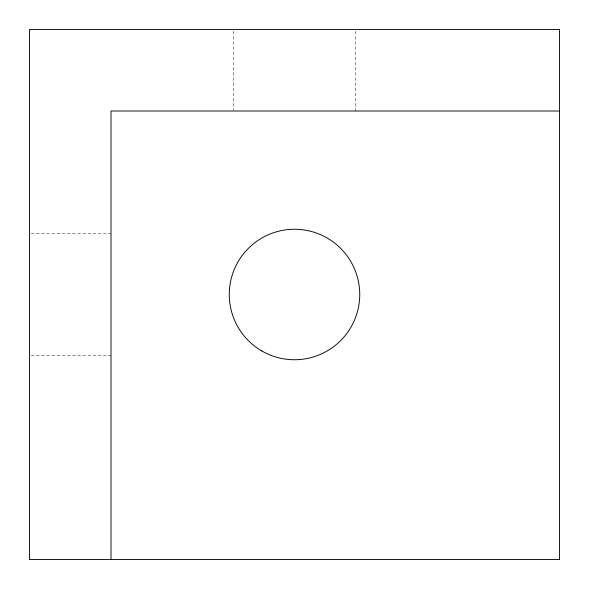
<?xml version="1.0" encoding="UTF-8"?>
<svg xmlns="http://www.w3.org/2000/svg" width="589" height="589" viewBox="0 0 589 589"><rect width="100%" height="100%" fill="white"/><g stroke="black" fill="none" stroke-linecap="round" stroke-linejoin="round"><path stroke-width="0.44" stroke-dasharray="2.94 2.21" d="M31.283 233.332L111.004 233.332M31.283 355.668L111.004 355.668M355.668 31.283L355.668 111.004M233.332 31.283L233.332 110.084"/><path stroke-width="0.88" d="M559.55 111.004L111.004 111.004L111.004 559.55M559.55 29.45L29.45 29.45L29.45 559.55L559.55 559.55L559.55 29.45M261.877 351A65.246 65.246 0 0 0 359.746 294.5A65.246 65.246 0 0 0 261.877 238A65.246 65.246 0 0 0 261.877 351"/></g></svg>
